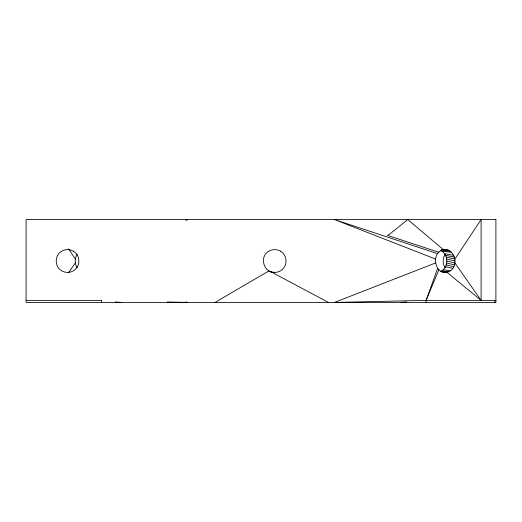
<?xml version="1.0" encoding="UTF-8"?>
<svg xmlns="http://www.w3.org/2000/svg" width="522" height="522" viewBox="0 0 522 522"><rect width="100%" height="100%" fill="white"/><g stroke="black" fill="none" stroke-linecap="round" stroke-linejoin="round"><path stroke-width="0.78" d="M77.171 254.227C74.561 258.227 74.561 263.78 77.171 267.786M438.878 252.276L387.37 235.357L388.981 234.685L407.78 219.566L443.511 249.777C430.03 252.413 434.924 276.719 448.6 271.714C460.574 266.722 454.336 245.686 441.214 249.901M440.836 271.433C448.731 267.551 448.731 254.462 440.836 250.573M426.109 302.434L426.109 300.372L437.664 268.328M435.505 262.984L334.452 302.434L426.109 300.372L438.878 269.737M68.343 272.993L75.351 262.984M215.044 302.434L269 270.872A11.19 11.19 0 0 0 274.689 272.393A11.19 11.19 0 0 0 280.392 270.872A11.367 11.367 0 0 0 285.912 262.977L285.912 259.029A11.367 11.367 0 0 0 280.392 251.18M186.034 220.16L187.548 219.566L186.008 220.075M401.053 302.434L406.71 301.964M26.1 300.372L101.653 300.372L101.653 302.434M426.109 300.372L495.9 300.372M443.087 249.718L446.936 249.777M167.268 301.977L187.548 302.434L186.034 301.846M443.759 272.36L445.22 272.393M441.71 249.94L448.6 250.292M441.051 271.773L446.936 272.23L481.101 300.372L481.101 219.566L454.936 259.029L446.206 257.105M115.29 301.964L120.947 302.434M274.689 272.393C263.479 272.986 258.99 256.23 269 251.141A11.19 11.19 0 0 1 274.689 249.614A11.19 11.19 0 0 1 280.392 251.141M441.07 250.358L450.16 251.141M441.873 251.141L451.569 252.276M441.873 270.872L448.6 271.714M443.282 269.737L450.16 270.872M444.496 253.685L453.768 255.31M445.481 255.31L454.492 257.105M445.481 266.703L452.783 268.328M446.649 259.029L455.086 261M446.206 264.902L453.768 266.703M446.799 261L454.936 262.984L481.101 300.372M446.649 262.984L454.492 264.902M437.664 253.685L334.452 219.566L435.505 259.029M270.801 271.714L328.449 302.434M68.695 248.994L75.351 259.029M494.869 300.372L494.869 302.434M73.237 251.18A11.367 11.367 0 0 1 78.75 259.075L78.75 262.984A11.367 11.367 0 0 1 73.237 270.872A11.19 11.19 0 0 1 67.534 272.393A11.19 11.19 0 0 1 61.837 270.872C54.379 266.951 54.373 255.062 61.837 251.141A11.19 11.19 0 0 1 67.534 249.614A11.19 11.19 0 0 1 73.237 251.141M445.325 267.806A11.367 11.367 0 0 1 443.25 262.977L443.25 259.029A11.367 11.367 0 0 1 445.325 254.247M495.9 219.566L26.1 219.566L26.1 302.434L495.9 302.434L495.9 219.566"/></g></svg>
